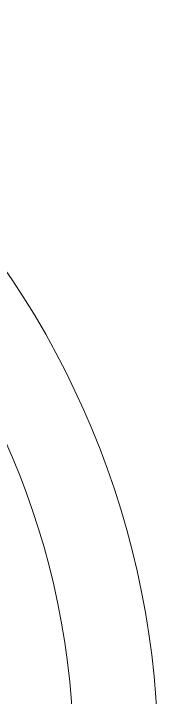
# Model space of a CAD drawing. Header units: millimetres. Extents: x 81382 to 274764, y -8553 to 29000.
# Drawn here: x 113050 to 113170, y 6093 to 6660 of the extents above; entities that cross this region are included whole.
import ezdxf

# ---------------------------------------------------------------- set-up
doc = ezdxf.new("R2010")
doc.units = ezdxf.units.MM
doc.layers.add('P-SANR-FIXT', color=7, linetype='Continuous', lineweight=9)

# ---------------------------------------------------------------- blocks, each defined once
blk = doc.blocks.new('поддон угловой - 900х900-V168-План размещения напольных электротехнических лючков и розеток 3 этажа в осях 23-33')
at = {"layer": 'P-SANR-FIXT'}
for p, q in [((-269.9999999999922, 450.0000000000056), (-449.0345223628462, 450.0000000000058)), ((-379.9999999999965, 119.6840833481859), (-379.9999999999965, 380.0000000000065)), ((-379.9999999999965, 380.0000000000065), (-269.9999999999973, 380.0000000000065)), ((-379.9999999999965, 45.00000000000899), (-379.9999999999965, 71.02235285121273)), ((-379.9999999999965, -379.9999999999934), (-379.9999999999965, -176.9999999999914)), ((380.0000000000035, -269.9999999999963), (380.0000000000035, -379.9999999999935)), ((450.000000000004, -291.4029690113288), (450.000000000004, -269.9999999999926)), ((380.0000000000035, -379.9999999999935), (-379.9999999999965, -379.9999999999934)), ((370.9654776371574, -449.9999999999939), (415.0613490578461, -449.9999999999939))]:
    blk.add_line(p, q, dxfattribs=at)
for centre, radius, start, end in [((-269.9999999999968, -269.9999999999949), 720.0000000000015, 359.9999999999996, 89.9999999999997), ((-269.9999999999972, -269.9999999999942), 650.0000000000013, 1.272221872585407e-13, 89.9999999999997), ((-289.9999999999946, -289.9999999999933), 24.99999999999932, 90.00000000000026, 269.9999999999998), ((-289.9999999999946, -289.9999999999933), 24.9999999999994, 270.0000000000003, 90.00000000000034)]:
    blk.add_arc(centre, radius, start, end, dxfattribs=at)

msp = doc.modelspace()

# ---------------------------------------------------------------- block references
at = {"layer": 'P-SANR-FIXT'}
msp.add_blockref('поддон угловой - 900х900-V168-План размещения напольных электротехнических лючков и розеток 3 этажа в осях 23-33', (112720.0345223615, 6309.838067197765), dxfattribs=at)

doc.saveas('drawing.dxf')
